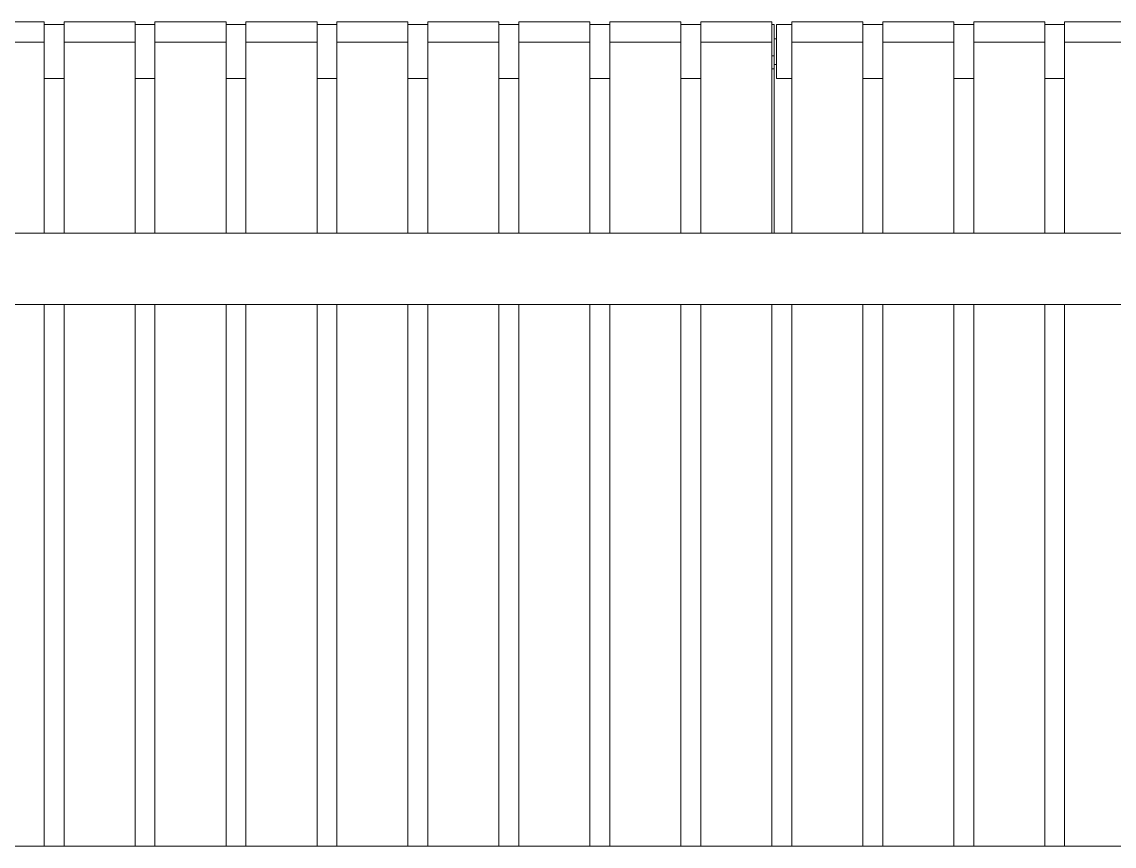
# Model space of a CAD drawing. Extents: x -2187 to 96136, y -11110 to 52208.
# Drawn here: x 24302 to 25071, y 16490 to 17070 of the extents above; entities that cross this region are included whole.
import ezdxf

# ---------------------------------------------------------------- set-up
doc = ezdxf.new("R2010")
doc.units = 0
doc.header["$LTSCALE"] = 1000
doc.header["$MEASUREMENT"] = 0

msp = doc.modelspace()

# ---------------------------------------------------------------- linework, layer by layer
at = {"color": 7, "linetype": 'Continuous', "lineweight": 15}
for p, q in [((24317.692, 17069.854), (24267.692, 17069.854)), ((24317.692, 17069.854), (24317.692, 17055.651)), ((24381.692, 17069.854), (24331.692, 17069.854)), ((24331.692, 17069.854), (24331.692, 17055.651)), ((24381.692, 17069.854), (24381.692, 17055.651)), ((24445.692, 17069.854), (24395.692, 17069.854)), ((24395.692, 17069.854), (24395.692, 17055.651)), ((24445.692, 17069.854), (24445.692, 17055.651)), ((24509.692, 17069.854), (24459.692, 17069.854)), ((24459.692, 17069.854), (24459.692, 17055.651)), ((24509.692, 17069.854), (24509.692, 17055.651)), ((24573.692, 17069.854), (24523.692, 17069.854)), ((24523.692, 17069.854), (24523.692, 17055.651)), ((24573.692, 17069.854), (24573.692, 17055.651)), ((24637.692, 17069.854), (24587.692, 17069.854)), ((24587.692, 17069.854), (24587.692, 17055.651)), ((24637.692, 17069.854), (24637.692, 17055.651)), ((24701.692, 17069.854), (24651.692, 17069.854)), ((24651.692, 17069.854), (24651.692, 17055.651)), ((24701.692, 17069.854), (24701.692, 17055.651)), ((24765.692, 17069.854), (24715.692, 17069.854)), ((24715.692, 17069.854), (24715.692, 17055.651)), ((24765.692, 17069.854), (24765.692, 17055.651)), ((24829.692, 17069.854), (24779.692, 17069.854)), ((24779.692, 17069.854), (24779.692, 17055.651)), ((24829.692, 17069.854), (24829.692, 17055.651)), ((24893.692, 17069.854), (24843.692, 17069.854)), ((24843.692, 17069.854), (24843.692, 17055.651)), ((24893.692, 17069.854), (24893.692, 17055.651)), ((24957.692, 17069.854), (24907.692, 17069.854)), ((24907.692, 17069.854), (24907.692, 17055.651)), ((24957.692, 17069.854), (24957.692, 17055.651)), ((25021.692, 17069.854), (24971.692, 17069.854)), ((24971.692, 17069.854), (24971.692, 17055.651)), ((25021.692, 17069.854), (25021.692, 17055.651)), ((25085.692, 17069.854), (25035.692, 17069.854)), ((25035.692, 17069.854), (25035.692, 17055.651)), ((24331.692, 17067.986), (24317.692, 17067.986)), ((24395.692, 17067.986), (24381.692, 17067.986)), ((24459.692, 17067.986), (24445.692, 17067.986)), ((24523.692, 17067.986), (24509.692, 17067.986)), ((24587.692, 17067.986), (24573.692, 17067.986)), ((24651.692, 17067.986), (24637.692, 17067.986)), ((24715.692, 17067.986), (24701.692, 17067.986)), ((24779.692, 17067.986), (24765.692, 17067.986)), ((24831.399, 17067.986), (24829.692, 17067.986)), ((24831.399, 17067.986), (24831.399, 17045.868)), ((24843.692, 17067.986), (24832.899, 17067.986)), ((24832.899, 17067.986), (24832.899, 17066.646)), ((24832.899, 17066.646), (24832.899, 17029.986)), ((24907.692, 17067.986), (24893.692, 17067.986)), ((24971.692, 17067.986), (24957.692, 17067.986)), ((25035.692, 17067.986), (25021.692, 17067.986)), ((24317.692, 17055.651), (24267.692, 17055.651)), ((24317.692, 16921.188), (24317.692, 17055.651)), ((24381.692, 17055.651), (24331.692, 17055.651)), ((24331.692, 16921.188), (24331.692, 17055.651)), ((24381.692, 16921.188), (24381.692, 17055.651)), ((24445.692, 17055.651), (24395.692, 17055.651)), ((24395.692, 16921.188), (24395.692, 17055.651)), ((24445.692, 16921.188), (24445.692, 17055.651)), ((24509.692, 17055.651), (24459.692, 17055.651)), ((24459.692, 16921.188), (24459.692, 17055.651)), ((24509.692, 16921.188), (24509.692, 17055.651)), ((24573.692, 17055.651), (24523.692, 17055.651)), ((24523.692, 16921.188), (24523.692, 17055.651)), ((24573.692, 16921.188), (24573.692, 17055.651)), ((24637.692, 17055.651), (24587.692, 17055.651)), ((24587.692, 16921.188), (24587.692, 17055.651)), ((24637.692, 16921.188), (24637.692, 17055.651)), ((24701.692, 17055.651), (24651.692, 17055.651)), ((24651.692, 16921.188), (24651.692, 17055.651)), ((24701.692, 16921.188), (24701.692, 17055.651)), ((24765.692, 17055.651), (24715.692, 17055.651)), ((24715.692, 16921.188), (24715.692, 17055.651)), ((24765.692, 16921.188), (24765.692, 17055.651)), ((24829.692, 17055.651), (24779.692, 17055.651)), ((24779.692, 16921.188), (24779.692, 17055.651)), ((24829.692, 16921.188), (24829.692, 17055.651)), ((24832.899, 17057.986), (24831.399, 17057.986)), ((24893.692, 17055.651), (24843.692, 17055.651)), ((24843.692, 16921.188), (24843.692, 17055.651)), ((24893.692, 16921.188), (24893.692, 17055.651)), ((24957.692, 17055.651), (24907.692, 17055.651)), ((24907.692, 16921.188), (24907.692, 17055.651)), ((24957.692, 16921.188), (24957.692, 17055.651)), ((25021.692, 17055.651), (24971.692, 17055.651)), ((24971.692, 16921.188), (24971.692, 17055.651)), ((25021.692, 16921.188), (25021.692, 17055.651)), ((25085.692, 17055.651), (25035.692, 17055.651)), ((25035.692, 16921.188), (25035.692, 17055.651)), ((24831.399, 17045.868), (24831.399, 17036.828)), ((24831.399, 17039.986), (24832.899, 17039.986)), ((24831.399, 17036.828), (24831.399, 16921.188)), ((24317.692, 17029.986), (24331.692, 17029.986)), ((24381.692, 17029.986), (24395.692, 17029.986)), ((24445.692, 17029.986), (24459.692, 17029.986)), ((24509.692, 17029.986), (24523.692, 17029.986)), ((24573.692, 17029.986), (24587.692, 17029.986)), ((24637.692, 17029.986), (24651.692, 17029.986)), ((24701.692, 17029.986), (24715.692, 17029.986)), ((24765.692, 17029.986), (24779.692, 17029.986)), ((24832.899, 17029.986), (24843.692, 17029.986)), ((24893.692, 17029.986), (24907.692, 17029.986)), ((24957.692, 17029.986), (24971.692, 17029.986)), ((25021.692, 17029.986), (25035.692, 17029.986)), ((26986.324, 16921.188), (23709.324, 16921.188)), ((23709.324, 16871.188), (26986.324, 16871.188)), ((24317.692, 16490.234), (24317.692, 16871.188)), ((24331.692, 16490.234), (24331.692, 16871.188)), ((24381.692, 16490.234), (24381.692, 16871.188)), ((24395.692, 16490.234), (24395.692, 16871.188)), ((24445.692, 16490.234), (24445.692, 16871.188)), ((24459.692, 16490.234), (24459.692, 16871.188)), ((24509.692, 16490.234), (24509.692, 16871.188)), ((24523.692, 16490.234), (24523.692, 16871.188)), ((24573.692, 16490.234), (24573.692, 16871.188)), ((24587.692, 16490.234), (24587.692, 16871.188)), ((24637.692, 16490.234), (24637.692, 16871.188)), ((24651.692, 16490.234), (24651.692, 16871.188)), ((24701.692, 16490.234), (24701.692, 16871.188)), ((24715.692, 16490.234), (24715.692, 16871.188)), ((24765.692, 16490.234), (24765.692, 16871.188)), ((24779.692, 16490.234), (24779.692, 16871.188)), ((24829.692, 16490.234), (24829.692, 16871.188)), ((24843.692, 16490.234), (24843.692, 16871.188)), ((24893.692, 16490.234), (24893.692, 16871.188)), ((24907.692, 16490.234), (24907.692, 16871.188)), ((24957.692, 16490.234), (24957.692, 16871.188)), ((24971.692, 16490.234), (24971.692, 16871.188)), ((25021.692, 16490.234), (25021.692, 16871.188)), ((25035.692, 16490.234), (25035.692, 16871.188)), ((26986.324, 16490.234), (23709.324, 16490.234))]:
    msp.add_line(p, q, dxfattribs=at)
at = {"color": 8, "linetype": 'Continuous', "lineweight": 15}
for p, q in [((24829.692, 17045.868), (24831.399, 17045.868)), ((24831.399, 17036.828), (24829.692, 17036.828))]:
    msp.add_line(p, q, dxfattribs=at)

doc.saveas('drawing.dxf')
